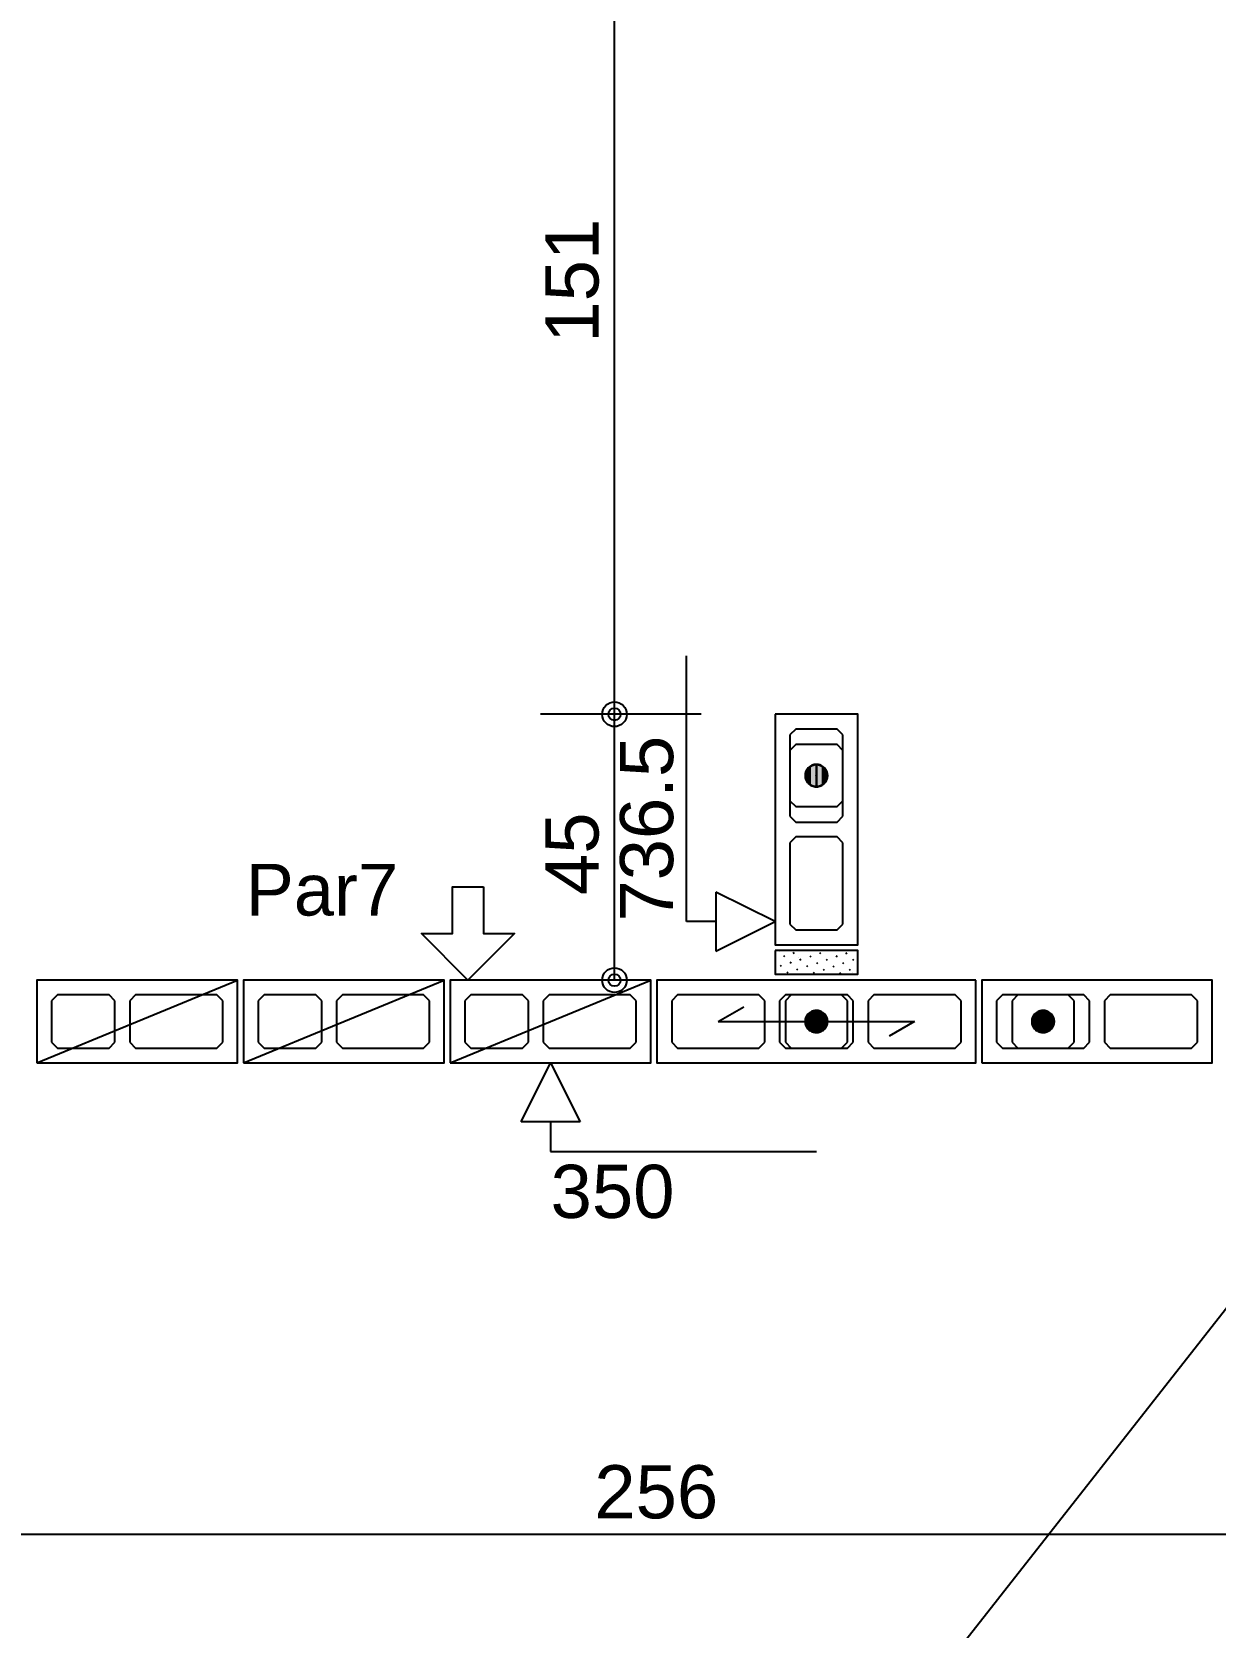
# Model space of a CAD drawing. Extents: x 0 to 119, y 0 to 84.
# Drawn here: x 35.84 to 39.85, y 58.51 to 63.91 of the extents above; entities that cross this region are included whole.
import ezdxf

# ---------------------------------------------------------------- set-up
doc = ezdxf.new("R2010")
doc.units = 0
doc.header["$MEASUREMENT"] = 0
doc.linetypes.add('ESTILO_TQS_0003', pattern=[1.5, 0.5, -0.4, 0.1, -0.5])
doc.linetypes.add('ESTILO_TQS_0005', pattern=[0.4, 0.3, -0.1])
for name, color, linetype in [('18', 6, 'CONTINUOUS'), ('20', 1, 'CONTINUOUS'), ('27', 250, 'CONTINUOUS'), ('3', 7, 'CONTINUOUS'), ('35', 255, 'CONTINUOUS')]:
    doc.layers.add(name, color=color, linetype=linetype)
doc.styles.add('TQS_ARIAL', font='arial.ttf')

msp = doc.modelspace()

# ---------------------------------------------------------------- linework, layer by layer
at = {"layer": '18', "color": 6, "linetype": 'Continuous'}
for p, q in [((38.060294, 60.898681), (38.060294, 61.798681)), ((38.360294, 60.898681), (38.160294, 60.998681)), ((38.160294, 60.998681), (38.160294, 60.798681)), ((38.160294, 60.898681), (38.060294, 60.898681)), ((38.160294, 60.798681), (38.360294, 60.898681))]:
    msp.add_line(p, q, dxfattribs=at)
at = {"layer": '20', "color": 1, "linetype": 'Continuous'}
for p, q in [((37.500294, 60.22055), (37.600294, 60.42055)), ((37.600294, 60.42055), (37.700294, 60.22055)), ((37.700294, 60.22055), (37.500294, 60.22055)), ((37.600294, 60.22055), (37.600294, 60.12055)), ((37.600294, 60.12055), (38.500294, 60.12055))]:
    msp.add_line(p, q, dxfattribs=at)
at = {"layer": '27', "color": 250, "linetype": 'ESTILO_TQS_0005'}
for points in [[(38.430294, 61.55055), (38.410294, 61.53055), (38.410294, 61.25555), (38.430294, 61.23555), (38.570294, 61.23555), (38.590294, 61.25555), (38.590294, 61.53055), (38.570294, 61.55055), (38.430294, 61.55055)], [(38.430294, 61.18555), (38.410294, 61.16555), (38.410294, 60.89055), (38.430294, 60.87055), (38.570294, 60.87055), (38.590294, 60.89055), (38.590294, 61.16555), (38.570294, 61.18555), (38.430294, 61.18555)], [(35.910294, 60.49055), (35.930294, 60.47055), (36.105294, 60.47055), (36.125294, 60.49055), (36.125294, 60.63055), (36.105294, 60.65055), (35.930294, 60.65055), (35.910294, 60.63055), (35.910294, 60.49055)], [(36.175294, 60.49055), (36.195294, 60.47055), (36.470294, 60.47055), (36.490294, 60.49055), (36.490294, 60.63055), (36.470294, 60.65055), (36.195294, 60.65055), (36.175294, 60.63055), (36.175294, 60.49055)], [(36.610294, 60.49055), (36.630294, 60.47055), (36.805294, 60.47055), (36.825294, 60.49055), (36.825294, 60.63055), (36.805294, 60.65055), (36.630294, 60.65055), (36.610294, 60.63055), (36.610294, 60.49055)], [(36.875294, 60.49055), (36.895294, 60.47055), (37.170294, 60.47055), (37.190294, 60.49055), (37.190294, 60.63055), (37.170294, 60.65055), (36.895294, 60.65055), (36.875294, 60.63055), (36.875294, 60.49055)], [(37.310294, 60.49055), (37.330294, 60.47055), (37.505294, 60.47055), (37.525294, 60.49055), (37.525294, 60.63055), (37.505294, 60.65055), (37.330294, 60.65055), (37.310294, 60.63055), (37.310294, 60.49055)], [(37.575294, 60.49055), (37.595294, 60.47055), (37.870294, 60.47055), (37.890294, 60.49055), (37.890294, 60.63055), (37.870294, 60.65055), (37.595294, 60.65055), (37.575294, 60.63055), (37.575294, 60.49055)], [(38.325294, 60.63055), (38.305294, 60.65055), (38.030294, 60.65055), (38.010294, 60.63055), (38.010294, 60.49055), (38.030294, 60.47055), (38.305294, 60.47055), (38.325294, 60.49055), (38.325294, 60.63055)], [(38.625294, 60.63055), (38.605294, 60.65055), (38.395294, 60.65055), (38.375294, 60.63055), (38.375294, 60.49055), (38.395294, 60.47055), (38.605294, 60.47055), (38.625294, 60.49055), (38.625294, 60.63055)], [(38.990294, 60.63055), (38.970294, 60.65055), (38.695294, 60.65055), (38.675294, 60.63055), (38.675294, 60.49055), (38.695294, 60.47055), (38.970294, 60.47055), (38.990294, 60.49055), (38.990294, 60.63055)], [(39.110294, 60.49055), (39.130294, 60.47055), (39.405294, 60.47055), (39.425294, 60.49055), (39.425294, 60.63055), (39.405294, 60.65055), (39.130294, 60.65055), (39.110294, 60.63055), (39.110294, 60.49055)], [(39.475294, 60.49055), (39.495294, 60.47055), (39.770294, 60.47055), (39.790294, 60.49055), (39.790294, 60.63055), (39.770294, 60.65055), (39.495294, 60.65055), (39.475294, 60.63055), (39.475294, 60.49055)]]:
    msp.add_lwpolyline(points, dxfattribs=at)
at = {"layer": '3', "color": 7, "linetype": 'Continuous'}
for p, q in [((38.430294, 61.49805), (38.410294, 61.47805)), ((38.410294, 61.47805), (38.410294, 61.30805)), ((38.570294, 61.49805), (38.430294, 61.49805)), ((38.590294, 61.47805), (38.570294, 61.49805)), ((38.590294, 61.30805), (38.590294, 61.47805)), ((38.410294, 61.30805), (38.430294, 61.28805)), ((38.570294, 61.28805), (38.590294, 61.30805)), ((38.430294, 61.28805), (38.570294, 61.28805)), ((38.360294, 60.767967), (38.360294, 60.767967)), ((38.371906, 60.80055), (38.371906, 60.80055)), ((38.376551, 60.795905), (38.376551, 60.795905)), ((38.377346, 60.750916), (38.380882, 60.74738)), ((38.388395, 60.784061), (38.39193, 60.780526)), ((38.410845, 60.761611), (38.414381, 60.758075)), ((38.4161, 60.80055), (38.4161, 60.80055)), ((38.421894, 60.794756), (38.425429, 60.791221)), ((38.438422, 60.778228), (38.438422, 60.778228)), ((38.444344, 60.772306), (38.44788, 60.76877)), ((38.460294, 60.80055), (38.460294, 60.80055)), ((38.477844, 60.783001), (38.481379, 60.779465)), ((38.500294, 60.76055), (38.50383, 60.757014)), ((38.504488, 60.80055), (38.504488, 60.80055)), ((38.510989, 60.794049), (38.514525, 60.790514)), ((38.53344, 60.771599), (38.536975, 60.768063)), ((38.548683, 60.80055), (38.548683, 60.80055)), ((38.566586, 60.782647), (38.570121, 60.779112)), ((38.589036, 60.760196), (38.592572, 60.756661)), ((38.592877, 60.80055), (38.592877, 60.80055)), ((38.599731, 60.793696), (38.603267, 60.79016)), ((38.622182, 60.771245), (38.625717, 60.767709)), ((38.637071, 60.80055), (38.637071, 60.80055)), ((35.860294, 60.42055), (36.540294, 60.70055)), ((36.560294, 60.42055), (37.240294, 60.70055)), ((37.260294, 60.42055), (37.940294, 60.70055)), ((38.360294, 60.723773), (38.360294, 60.723773)), ((38.399797, 60.728465), (38.403332, 60.724929)), ((38.433296, 60.73916), (38.436831, 60.735624)), ((38.466795, 60.749855), (38.470331, 60.746319)), ((38.489246, 60.727404), (38.492781, 60.723869)), ((38.522745, 60.738099), (38.52628, 60.734564)), ((38.555891, 60.749148), (38.559426, 60.745612)), ((38.562166, 60.742872), (38.562166, 60.742872)), ((38.578341, 60.726697), (38.581877, 60.723162)), ((38.611487, 60.737746), (38.615022, 60.73421)), ((38.624038, 60.725195), (38.624038, 60.725195)), ((38.415294, 60.65055), (38.395294, 60.63055)), ((38.585294, 60.65055), (38.415294, 60.65055)), ((38.605294, 60.63055), (38.585294, 60.65055)), ((39.182794, 60.65055), (39.162794, 60.63055)), ((39.352794, 60.65055), (39.182794, 60.65055)), ((39.372794, 60.63055), (39.352794, 60.65055)), ((38.167794, 60.56055), (38.254397, 60.61055)), ((38.395294, 60.63055), (38.395294, 60.49055)), ((38.605294, 60.49055), (38.605294, 60.63055)), ((39.162794, 60.63055), (39.162794, 60.49055)), ((39.372794, 60.49055), (39.372794, 60.63055)), ((38.167794, 60.56055), (38.832794, 60.56055)), ((38.832794, 60.56055), (38.746192, 60.51055)), ((38.395294, 60.49055), (38.415294, 60.47055)), ((38.585294, 60.47055), (38.605294, 60.49055)), ((39.162794, 60.49055), (39.182794, 60.47055)), ((39.352794, 60.47055), (39.372794, 60.49055)), ((38.415294, 60.47055), (38.585294, 60.47055)), ((39.182794, 60.47055), (39.352794, 60.47055)), ((35.440276, 53.93055), (40.540294, 60.42055))]:
    msp.add_line(p, q, dxfattribs=at)
for points in [[(38.360294, 61.60055), (38.360294, 60.82055), (38.640294, 60.82055), (38.640294, 61.60055), (38.360294, 61.60055)], [(38.500294, 61.39365), (38.500355, 61.393647), (38.500415, 61.393638), (38.500474, 61.393622), (38.500531, 61.393601), (38.500585, 61.393575), (38.500637, 61.393542), (38.500685, 61.393505), (38.500729, 61.393463), (38.500769, 61.393417), (38.500803, 61.393367), (38.500833, 61.393314), (38.500857, 61.393258), (38.500875, 61.3932), (38.500887, 61.393141), (38.500894, 61.39308), (38.500894, 61.39302), (38.500887, 61.392959), (38.500875, 61.3929), (38.500857, 61.392842), (38.500833, 61.392786), (38.500803, 61.392733), (38.500769, 61.392683), (38.500729, 61.392637), (38.500685, 61.392595), (38.500637, 61.392558), (38.500585, 61.392525), (38.500531, 61.392499), (38.500474, 61.392478), (38.500415, 61.392462), (38.500355, 61.392453), (38.500294, 61.39245), (38.500294, 61.43085), (38.49647, 61.430656), (38.492685, 61.430076), (38.488978, 61.429116), (38.485388, 61.427787), (38.48195, 61.4261), (38.4787, 61.424075), (38.475672, 61.421731), (38.472897, 61.419093), (38.470403, 61.416188), (38.468216, 61.413045), (38.466357, 61.409697), (38.464847, 61.406178), (38.463701, 61.402525), (38.46293, 61.398774), (38.462543, 61.394965), (38.462543, 61.391135), (38.46293, 61.387326), (38.463701, 61.383575), (38.464847, 61.379922), (38.466357, 61.376403), (38.468216, 61.373055), (38.470403, 61.369912), (38.472897, 61.367007), (38.475672, 61.364369), (38.4787, 61.362025), (38.48195, 61.36), (38.485388, 61.358313), (38.488978, 61.356984), (38.492685, 61.356024), (38.49647, 61.355444), (38.500294, 61.35525), (38.500294, 61.39365)], [(38.500294, 61.39245), (38.500234, 61.392453), (38.500174, 61.392462), (38.500115, 61.392478), (38.500058, 61.392499), (38.500003, 61.392525), (38.499952, 61.392558), (38.499903, 61.392595), (38.499859, 61.392637), (38.49982, 61.392683), (38.499785, 61.392733), (38.499756, 61.392786), (38.499732, 61.392842), (38.499713, 61.3929), (38.499701, 61.392959), (38.499695, 61.39302), (38.499695, 61.39308), (38.499701, 61.393141), (38.499713, 61.3932), (38.499732, 61.393258), (38.499756, 61.393314), (38.499785, 61.393367), (38.49982, 61.393417), (38.499859, 61.393463), (38.499903, 61.393505), (38.499952, 61.393542), (38.500003, 61.393575), (38.500058, 61.393601), (38.500115, 61.393622), (38.500174, 61.393638), (38.500234, 61.393647), (38.500294, 61.39365), (38.500294, 61.35525), (38.504118, 61.355444), (38.507903, 61.356024), (38.51161, 61.356984), (38.515201, 61.358313), (38.518639, 61.36), (38.521888, 61.362025), (38.524916, 61.364369), (38.527691, 61.367007), (38.530186, 61.369912), (38.532373, 61.373055), (38.534231, 61.376403), (38.535741, 61.379922), (38.536888, 61.383575), (38.537658, 61.387326), (38.538046, 61.391135), (38.538046, 61.394965), (38.537658, 61.398774), (38.536888, 61.402525), (38.535741, 61.406178), (38.534231, 61.409697), (38.532373, 61.413045), (38.530186, 61.416188), (38.527691, 61.419093), (38.524916, 61.421731), (38.521888, 61.424075), (38.518639, 61.4261), (38.515201, 61.427787), (38.51161, 61.429116), (38.507903, 61.430076), (38.504118, 61.430656), (38.500294, 61.43085), (38.500294, 61.39245)], [(37.373313, 61.016497), (37.373313, 60.858524), (37.478629, 60.858524), (37.320655, 60.70055), (37.162682, 60.858524), (37.267997, 60.858524), (37.267997, 61.016497), (37.373313, 61.016497)], [(38.360294, 60.80055), (38.360294, 60.72055), (38.640294, 60.72055), (38.640294, 60.80055), (38.360294, 60.80055)], [(35.860294, 60.42055), (36.540294, 60.42055), (36.540294, 60.70055), (35.860294, 60.70055), (35.860294, 60.42055)], [(36.560294, 60.42055), (37.240294, 60.42055), (37.240294, 60.70055), (36.560294, 60.70055), (36.560294, 60.42055)], [(37.260294, 60.42055), (37.940294, 60.42055), (37.940294, 60.70055), (37.260294, 60.70055), (37.260294, 60.42055)], [(39.040294, 60.70055), (37.960294, 60.70055), (37.960294, 60.42055), (39.040294, 60.42055), (39.040294, 60.70055)], [(39.060294, 60.42055), (39.840294, 60.42055), (39.840294, 60.70055), (39.060294, 60.70055), (39.060294, 60.42055)], [(38.500894, 60.56055), (38.500891, 60.560489), (38.500882, 60.560429), (38.500867, 60.56037), (38.500846, 60.560313), (38.500819, 60.560259), (38.500787, 60.560207), (38.50075, 60.560159), (38.500708, 60.560115), (38.500662, 60.560076), (38.500612, 60.560041), (38.500559, 60.560011), (38.500503, 60.559987), (38.500445, 60.559969), (38.500385, 60.559957), (38.500325, 60.559951), (38.500264, 60.559951), (38.500203, 60.559957), (38.500144, 60.559969), (38.500086, 60.559987), (38.50003, 60.560011), (38.499977, 60.560041), (38.499927, 60.560076), (38.499881, 60.560115), (38.499839, 60.560159), (38.499802, 60.560207), (38.49977, 60.560259), (38.499743, 60.560313), (38.499722, 60.56037), (38.499707, 60.560429), (38.499697, 60.560489), (38.499694, 60.56055), (38.538094, 60.56055), (38.5379, 60.564374), (38.537321, 60.568159), (38.536361, 60.571866), (38.535031, 60.575457), (38.533345, 60.578894), (38.531319, 60.582144), (38.528975, 60.585172), (38.526337, 60.587947), (38.523432, 60.590441), (38.520289, 60.592629), (38.516941, 60.594487), (38.513422, 60.595997), (38.509769, 60.597143), (38.506018, 60.597914), (38.502209, 60.598301), (38.49838, 60.598301), (38.49457, 60.597914), (38.49082, 60.597143), (38.487166, 60.595997), (38.483647, 60.594487), (38.480299, 60.592629), (38.477157, 60.590441), (38.474251, 60.587947), (38.471613, 60.585172), (38.469269, 60.582144), (38.467244, 60.578894), (38.465558, 60.575457), (38.464228, 60.571866), (38.463268, 60.568159), (38.462688, 60.564374), (38.462494, 60.56055), (38.500894, 60.56055)], [(39.268394, 60.56055), (39.268391, 60.560489), (39.268382, 60.560429), (39.268367, 60.56037), (39.268346, 60.560313), (39.268319, 60.560259), (39.268287, 60.560207), (39.26825, 60.560159), (39.268208, 60.560115), (39.268162, 60.560076), (39.268112, 60.560041), (39.268059, 60.560011), (39.268003, 60.559987), (39.267945, 60.559969), (39.267885, 60.559957), (39.267825, 60.559951), (39.267764, 60.559951), (39.267703, 60.559957), (39.267644, 60.559969), (39.267586, 60.559987), (39.26753, 60.560011), (39.267477, 60.560041), (39.267427, 60.560076), (39.267381, 60.560115), (39.267339, 60.560159), (39.267302, 60.560207), (39.26727, 60.560259), (39.267243, 60.560313), (39.267222, 60.56037), (39.267207, 60.560429), (39.267197, 60.560489), (39.267194, 60.56055), (39.305594, 60.56055), (39.3054, 60.564374), (39.304821, 60.568159), (39.303861, 60.571866), (39.302531, 60.575457), (39.300845, 60.578894), (39.298819, 60.582144), (39.296475, 60.585172), (39.293837, 60.587947), (39.290932, 60.590441), (39.287789, 60.592629), (39.284441, 60.594487), (39.280922, 60.595997), (39.277269, 60.597143), (39.273518, 60.597914), (39.269709, 60.598301), (39.26588, 60.598301), (39.26207, 60.597914), (39.25832, 60.597143), (39.254666, 60.595997), (39.251147, 60.594487), (39.247799, 60.592629), (39.244657, 60.590441), (39.241751, 60.587947), (39.239113, 60.585172), (39.236769, 60.582144), (39.234744, 60.578894), (39.233058, 60.575457), (39.231728, 60.571866), (39.230768, 60.568159), (39.230188, 60.564374), (39.229994, 60.56055), (39.268394, 60.56055)], [(38.499694, 60.56055), (38.499697, 60.560611), (38.499707, 60.560671), (38.499722, 60.56073), (38.499743, 60.560787), (38.49977, 60.560841), (38.499802, 60.560893), (38.499839, 60.560941), (38.499881, 60.560985), (38.499927, 60.561024), (38.499977, 60.561059), (38.50003, 60.561089), (38.500086, 60.561113), (38.500144, 60.561131), (38.500203, 60.561143), (38.500264, 60.561149), (38.500325, 60.561149), (38.500385, 60.561143), (38.500445, 60.561131), (38.500503, 60.561113), (38.500559, 60.561089), (38.500612, 60.561059), (38.500662, 60.561024), (38.500708, 60.560985), (38.50075, 60.560941), (38.500787, 60.560893), (38.500819, 60.560841), (38.500846, 60.560787), (38.500867, 60.56073), (38.500882, 60.560671), (38.500891, 60.560611), (38.500894, 60.56055), (38.462494, 60.56055), (38.462688, 60.556726), (38.463268, 60.552941), (38.464228, 60.549234), (38.465558, 60.545643), (38.467244, 60.542206), (38.469269, 60.538956), (38.471613, 60.535928), (38.474251, 60.533153), (38.477157, 60.530659), (38.480299, 60.528471), (38.483647, 60.526613), (38.487166, 60.525103), (38.49082, 60.523957), (38.49457, 60.523186), (38.49838, 60.522799), (38.502209, 60.522799), (38.506018, 60.523186), (38.509769, 60.523957), (38.513422, 60.525103), (38.516941, 60.526613), (38.520289, 60.528471), (38.523432, 60.530659), (38.526337, 60.533153), (38.528975, 60.535928), (38.531319, 60.538956), (38.533345, 60.542206), (38.535031, 60.545643), (38.536361, 60.549234), (38.537321, 60.552941), (38.5379, 60.556726), (38.538094, 60.56055), (38.499694, 60.56055)], [(39.267194, 60.56055), (39.267197, 60.560611), (39.267207, 60.560671), (39.267222, 60.56073), (39.267243, 60.560787), (39.26727, 60.560841), (39.267302, 60.560893), (39.267339, 60.560941), (39.267381, 60.560985), (39.267427, 60.561024), (39.267477, 60.561059), (39.26753, 60.561089), (39.267586, 60.561113), (39.267644, 60.561131), (39.267703, 60.561143), (39.267764, 60.561149), (39.267825, 60.561149), (39.267885, 60.561143), (39.267945, 60.561131), (39.268003, 60.561113), (39.268059, 60.561089), (39.268112, 60.561059), (39.268162, 60.561024), (39.268208, 60.560985), (39.26825, 60.560941), (39.268287, 60.560893), (39.268319, 60.560841), (39.268346, 60.560787), (39.268367, 60.56073), (39.268382, 60.560671), (39.268391, 60.560611), (39.268394, 60.56055), (39.229994, 60.56055), (39.230188, 60.556726), (39.230768, 60.552941), (39.231728, 60.549234), (39.233058, 60.545643), (39.234744, 60.542206), (39.236769, 60.538956), (39.239113, 60.535928), (39.241751, 60.533153), (39.244657, 60.530659), (39.247799, 60.528471), (39.251147, 60.526613), (39.254666, 60.525103), (39.25832, 60.523957), (39.26207, 60.523186), (39.26588, 60.522799), (39.269709, 60.522799), (39.273518, 60.523186), (39.277269, 60.523957), (39.280922, 60.525103), (39.284441, 60.526613), (39.287789, 60.528471), (39.290932, 60.530659), (39.293837, 60.533153), (39.296475, 60.535928), (39.298819, 60.538956), (39.300845, 60.542206), (39.302531, 60.545643), (39.303861, 60.549234), (39.304821, 60.552941), (39.3054, 60.556726), (39.305594, 60.56055), (39.267194, 60.56055)]]:
    msp.add_lwpolyline(points, dxfattribs=at)
for centre in [(38.500294, 61.39305), (38.500294, 60.56055), (39.267794, 60.56055)]:
    msp.add_circle(centre, 0.0372, dxfattribs=at)
for points in [[(38.462543, 61.394965), (38.462543, 61.391135), (38.46293, 61.398774)], [(38.462543, 61.391135), (38.46293, 61.387326), (38.46293, 61.398774)], [(38.46293, 61.398774), (38.46293, 61.387326), (38.463701, 61.402525)], [(38.46293, 61.387326), (38.463701, 61.383575), (38.463701, 61.402525)], [(38.463701, 61.402525), (38.463701, 61.383575), (38.464847, 61.406178)], [(38.463701, 61.383575), (38.464847, 61.379922), (38.464847, 61.406178)], [(38.464847, 61.406178), (38.464847, 61.379922), (38.466357, 61.409697)], [(38.464847, 61.379922), (38.466357, 61.376403), (38.466357, 61.409697)], [(38.466357, 61.409697), (38.466357, 61.376403), (38.468216, 61.413045)], [(38.466357, 61.376403), (38.468216, 61.373055), (38.468216, 61.413045)], [(38.468216, 61.413045), (38.468216, 61.373055), (38.470403, 61.416188)], [(38.468216, 61.373055), (38.470403, 61.369912), (38.470403, 61.416188)], [(38.470403, 61.416188), (38.470403, 61.369912), (38.472897, 61.419093)], [(38.470403, 61.369912), (38.472897, 61.367007), (38.472897, 61.419093)], [(38.472897, 61.419093), (38.472897, 61.367007), (38.475672, 61.421731)], [(38.472897, 61.367007), (38.475672, 61.364369), (38.475672, 61.421731)], [(38.475672, 61.421731), (38.475672, 61.364369), (38.4787, 61.424075)], [(38.475672, 61.364369), (38.4787, 61.362025), (38.4787, 61.424075)], [(38.4787, 61.424075), (38.4787, 61.362025), (38.48195, 61.4261)], [(38.4787, 61.362025), (38.48195, 61.36), (38.48195, 61.4261)], [(38.48195, 61.4261), (38.48195, 61.36), (38.485388, 61.427787)], [(38.48195, 61.36), (38.485388, 61.358313), (38.485388, 61.427787)], [(38.485388, 61.427787), (38.485388, 61.358313), (38.488978, 61.429116)], [(38.485388, 61.358313), (38.488978, 61.356984), (38.488978, 61.429116)], [(38.488978, 61.429116), (38.488978, 61.356984), (38.492685, 61.430076)], [(38.488978, 61.356984), (38.492685, 61.356024), (38.492685, 61.430076)], [(38.49647, 61.355444), (38.49647, 61.430656), (38.492685, 61.356024)], [(38.492685, 61.430076), (38.492685, 61.356024), (38.49647, 61.430656)], [(38.49647, 61.355444), (38.500294, 61.39365), (38.500294, 61.43085)], [(38.49647, 61.355444), (38.500294, 61.43085), (38.49647, 61.430656)], [(38.500294, 61.39245), (38.504118, 61.430656), (38.500294, 61.43085)], [(38.500294, 61.39245), (38.500294, 61.35525), (38.504118, 61.430656)], [(38.500294, 61.35525), (38.504118, 61.355444), (38.504118, 61.430656)], [(38.504118, 61.430656), (38.504118, 61.355444), (38.507903, 61.430076)], [(38.504118, 61.355444), (38.507903, 61.356024), (38.507903, 61.430076)], [(38.507903, 61.430076), (38.507903, 61.356024), (38.51161, 61.429116)], [(38.507903, 61.356024), (38.51161, 61.356984), (38.51161, 61.429116)], [(38.51161, 61.429116), (38.51161, 61.356984), (38.515201, 61.427787)], [(38.51161, 61.356984), (38.515201, 61.358313), (38.515201, 61.427787)], [(38.515201, 61.427787), (38.515201, 61.358313), (38.518639, 61.4261)], [(38.515201, 61.358313), (38.518639, 61.36), (38.518639, 61.4261)], [(38.518639, 61.4261), (38.518639, 61.36), (38.521888, 61.424075)], [(38.518639, 61.36), (38.521888, 61.362025), (38.521888, 61.424075)], [(38.521888, 61.424075), (38.521888, 61.362025), (38.524916, 61.421731)], [(38.521888, 61.362025), (38.524916, 61.364369), (38.524916, 61.421731)], [(38.524916, 61.421731), (38.524916, 61.364369), (38.527691, 61.419093)], [(38.524916, 61.364369), (38.527691, 61.367007), (38.527691, 61.419093)], [(38.527691, 61.419093), (38.527691, 61.367007), (38.530186, 61.416188)], [(38.527691, 61.367007), (38.530186, 61.369912), (38.530186, 61.416188)], [(38.530186, 61.416188), (38.530186, 61.369912), (38.532373, 61.413045)], [(38.530186, 61.369912), (38.532373, 61.373055), (38.532373, 61.413045)], [(38.532373, 61.413045), (38.532373, 61.373055), (38.534231, 61.409697)], [(38.532373, 61.373055), (38.534231, 61.376403), (38.534231, 61.409697)], [(38.534231, 61.409697), (38.534231, 61.376403), (38.535741, 61.406178)], [(38.534231, 61.376403), (38.535741, 61.379922), (38.535741, 61.406178)], [(38.535741, 61.406178), (38.535741, 61.379922), (38.536888, 61.402525)], [(38.535741, 61.379922), (38.536888, 61.383575), (38.536888, 61.402525)], [(38.536888, 61.402525), (38.536888, 61.383575), (38.537658, 61.398774)], [(38.536888, 61.383575), (38.537658, 61.387326), (38.537658, 61.398774)], [(38.537658, 61.398774), (38.537658, 61.387326), (38.538046, 61.394965)], [(38.49647, 61.355444), (38.500294, 61.35525), (38.500294, 61.39365)], [(38.499859, 61.392637), (38.500294, 61.39245), (38.49982, 61.392683)], [(38.500294, 61.39245), (38.500294, 61.39245), (38.49982, 61.392683)], [(38.49982, 61.392683), (38.500294, 61.39245), (38.49982, 61.392683)], [(38.500294, 61.39245), (38.500294, 61.39245), (38.49982, 61.392683)], [(38.49982, 61.392683), (38.500294, 61.39245), (38.49982, 61.392683)], [(38.500294, 61.39245), (38.500294, 61.39245), (38.49982, 61.392683)], [(38.499903, 61.392595), (38.500294, 61.39245), (38.499859, 61.392637)], [(38.500294, 61.39245), (38.500294, 61.39245), (38.499859, 61.392637)], [(38.499859, 61.392637), (38.500294, 61.39245), (38.499859, 61.392637)], [(38.500294, 61.39245), (38.500294, 61.39245), (38.499859, 61.392637)], [(38.499952, 61.392558), (38.500294, 61.39245), (38.499903, 61.392595)], [(38.500294, 61.39245), (38.500294, 61.39245), (38.499903, 61.392595)], [(38.500003, 61.392525), (38.500294, 61.39245), (38.499952, 61.392558)], [(38.500294, 61.39245), (38.500294, 61.39245), (38.499952, 61.392558)], [(38.500115, 61.392478), (38.500294, 61.39245), (38.500003, 61.392525)], [(38.500294, 61.39245), (38.500294, 61.39245), (38.500003, 61.392525)], [(38.500294, 61.39245), (38.500294, 61.39245), (38.500115, 61.392478)], [(38.500294, 61.39245), (38.500294, 61.39245), (38.500115, 61.392478)], [(38.500294, 61.39365), (38.500769, 61.393417), (38.500294, 61.39365)], [(38.500769, 61.393417), (38.500769, 61.393417), (38.500294, 61.39365)], [(38.500294, 61.39365), (38.500769, 61.393417), (38.500294, 61.39365)], [(38.500769, 61.393417), (38.500769, 61.393417), (38.500294, 61.39365)], [(38.500294, 61.39365), (38.500769, 61.393417), (38.500294, 61.39365)], [(38.500769, 61.393417), (38.500729, 61.393463), (38.500294, 61.39365)], [(38.500294, 61.39365), (38.500729, 61.393463), (38.500294, 61.39365)], [(38.500729, 61.393463), (38.500729, 61.393463), (38.500294, 61.39365)], [(38.500294, 61.39365), (38.500729, 61.393463), (38.500294, 61.39365)], [(38.500729, 61.393463), (38.500685, 61.393505), (38.500294, 61.39365)], [(38.500294, 61.39365), (38.500685, 61.393505), (38.500294, 61.39365)], [(38.500685, 61.393505), (38.500637, 61.393542), (38.500294, 61.39365)], [(38.500294, 61.39365), (38.500637, 61.393542), (38.500294, 61.39365)], [(38.500637, 61.393542), (38.500585, 61.393575), (38.500294, 61.39365)], [(38.500294, 61.39365), (38.500585, 61.393575), (38.500294, 61.39365)], [(38.500585, 61.393575), (38.500474, 61.393622), (38.500294, 61.39365)], [(38.500294, 61.39365), (38.500474, 61.393622), (38.500294, 61.39365)], [(38.500474, 61.393622), (38.500294, 61.39365), (38.500294, 61.39365)], [(38.500294, 61.39365), (38.500294, 61.39365), (38.500294, 61.39365)], [(38.500294, 61.39365), (38.500294, 61.39365), (38.500294, 61.39365)], [(38.500294, 61.39365), (38.500294, 61.39365), (38.500294, 61.39365)], [(38.500294, 61.39365), (38.500294, 61.39365), (38.500294, 61.39365)], [(38.500294, 61.39365), (38.500294, 61.39365), (38.500294, 61.39365)], [(38.500294, 61.39365), (38.500294, 61.39365), (38.500294, 61.39365)], [(38.500294, 61.39365), (38.500294, 61.39365), (38.500294, 61.39365)], [(38.500294, 61.39365), (38.500294, 61.39365), (38.500294, 61.39365)], [(38.500294, 61.39365), (38.500294, 61.39365), (38.500294, 61.39365)], [(38.500294, 61.39365), (38.500294, 61.39365), (38.500294, 61.39365)], [(38.500294, 61.39365), (38.500294, 61.39365), (38.500294, 61.39365)], [(38.500294, 61.39365), (38.500294, 61.39365), (38.500294, 61.39365)], [(38.500294, 61.39245), (38.500294, 61.39245), (38.500294, 61.39245)], [(38.500294, 61.39245), (38.500294, 61.39245), (38.500294, 61.39245)], [(38.500294, 61.39245), (38.500294, 61.39245), (38.500294, 61.39245)], [(38.500294, 61.39245), (38.500294, 61.39245), (38.500294, 61.39245)], [(38.500294, 61.39245), (38.500294, 61.39245), (38.500294, 61.39245)], [(38.500294, 61.39245), (38.500294, 61.39245), (38.500294, 61.39245)], [(38.500294, 61.39245), (38.500294, 61.39245), (38.500294, 61.39245)], [(38.500294, 61.39245), (38.500294, 61.39245), (38.500294, 61.39245)], [(38.500294, 61.39245), (38.500294, 61.39245), (38.500294, 61.39245)], [(38.500294, 61.39245), (38.500294, 61.39245), (38.500294, 61.39245)], [(38.500294, 61.39245), (38.500294, 61.39245), (38.500294, 61.39245)], [(38.500294, 61.39245), (38.500294, 61.39245), (38.500294, 61.39245)], [(38.537658, 61.387326), (38.538046, 61.391135), (38.538046, 61.394965)], [(38.500894, 60.56055), (38.477157, 60.590441), (38.474251, 60.587947)], [(38.500894, 60.56055), (38.480299, 60.592629), (38.477157, 60.590441)], [(38.500894, 60.56055), (38.483647, 60.594487), (38.480299, 60.592629)], [(38.500894, 60.56055), (38.487166, 60.595997), (38.483647, 60.594487)], [(38.500894, 60.56055), (38.49082, 60.597143), (38.487166, 60.595997)], [(38.500894, 60.56055), (38.49457, 60.597914), (38.49082, 60.597143)], [(38.500894, 60.56055), (38.49838, 60.598301), (38.49457, 60.597914)], [(38.500894, 60.56055), (38.502209, 60.598301), (38.49838, 60.598301)], [(38.538094, 60.56055), (38.502209, 60.598301), (38.500894, 60.56055)], [(38.538094, 60.56055), (38.506018, 60.597914), (38.502209, 60.598301)], [(38.538094, 60.56055), (38.509769, 60.597143), (38.506018, 60.597914)], [(38.538094, 60.56055), (38.513422, 60.595997), (38.509769, 60.597143)], [(38.538094, 60.56055), (38.516941, 60.594487), (38.513422, 60.595997)], [(38.538094, 60.56055), (38.520289, 60.592629), (38.516941, 60.594487)], [(38.538094, 60.56055), (38.523432, 60.590441), (38.520289, 60.592629)], [(38.538094, 60.56055), (38.526337, 60.587947), (38.523432, 60.590441)], [(39.268394, 60.56055), (39.244657, 60.590441), (39.241751, 60.587947)], [(39.268394, 60.56055), (39.247799, 60.592629), (39.244657, 60.590441)], [(39.268394, 60.56055), (39.251147, 60.594487), (39.247799, 60.592629)], [(39.268394, 60.56055), (39.254666, 60.595997), (39.251147, 60.594487)], [(39.268394, 60.56055), (39.25832, 60.597143), (39.254666, 60.595997)], [(39.268394, 60.56055), (39.26207, 60.597914), (39.25832, 60.597143)], [(39.268394, 60.56055), (39.26588, 60.598301), (39.26207, 60.597914)], [(39.268394, 60.56055), (39.269709, 60.598301), (39.26588, 60.598301)], [(39.305594, 60.56055), (39.269709, 60.598301), (39.268394, 60.56055)], [(39.305594, 60.56055), (39.273518, 60.597914), (39.269709, 60.598301)], [(39.305594, 60.56055), (39.277269, 60.597143), (39.273518, 60.597914)], [(39.305594, 60.56055), (39.280922, 60.595997), (39.277269, 60.597143)], [(39.305594, 60.56055), (39.284441, 60.594487), (39.280922, 60.595997)], [(39.305594, 60.56055), (39.287789, 60.592629), (39.284441, 60.594487)], [(39.305594, 60.56055), (39.290932, 60.590441), (39.287789, 60.592629)], [(39.305594, 60.56055), (39.293837, 60.587947), (39.290932, 60.590441)], [(38.500894, 60.56055), (38.462688, 60.564374), (38.462494, 60.56055)], [(38.499694, 60.56055), (38.462494, 60.56055), (38.462688, 60.556726)], [(38.500894, 60.56055), (38.463268, 60.568159), (38.462688, 60.564374)], [(38.499694, 60.56055), (38.462688, 60.556726), (38.463268, 60.552941)], [(38.500894, 60.56055), (38.464228, 60.571866), (38.463268, 60.568159)], [(38.499694, 60.56055), (38.463268, 60.552941), (38.464228, 60.549234)], [(38.500894, 60.56055), (38.465558, 60.575457), (38.464228, 60.571866)], [(38.499694, 60.56055), (38.464228, 60.549234), (38.465558, 60.545643)], [(38.500894, 60.56055), (38.467244, 60.578894), (38.465558, 60.575457)], [(38.499694, 60.56055), (38.465558, 60.545643), (38.467244, 60.542206)], [(38.500894, 60.56055), (38.469269, 60.582144), (38.467244, 60.578894)], [(38.499694, 60.56055), (38.467244, 60.542206), (38.469269, 60.538956)], [(38.500894, 60.56055), (38.471613, 60.585172), (38.469269, 60.582144)], [(38.499694, 60.56055), (38.469269, 60.538956), (38.471613, 60.535928)], [(38.500894, 60.56055), (38.474251, 60.587947), (38.471613, 60.585172)], [(38.499694, 60.56055), (38.471613, 60.535928), (38.474251, 60.533153)], [(38.499694, 60.56055), (38.474251, 60.533153), (38.477157, 60.530659)], [(38.499694, 60.56055), (38.477157, 60.530659), (38.480299, 60.528471)], [(38.499694, 60.56055), (38.480299, 60.528471), (38.483647, 60.526613)], [(38.499694, 60.56055), (38.483647, 60.526613), (38.487166, 60.525103)], [(38.499694, 60.56055), (38.487166, 60.525103), (38.49082, 60.523957)], [(38.499694, 60.56055), (38.49082, 60.523957), (38.49457, 60.523186)], [(38.499694, 60.56055), (38.49457, 60.523186), (38.49838, 60.522799)], [(38.499694, 60.56055), (38.49838, 60.522799), (38.502209, 60.522799)], [(38.499927, 60.561024), (38.499722, 60.56073), (38.499694, 60.56055)], [(38.499927, 60.561024), (38.499694, 60.56055), (38.499694, 60.56055)], [(38.499927, 60.561024), (38.499694, 60.56055), (38.499694, 60.56055)], [(38.499927, 60.561024), (38.499694, 60.56055), (38.499694, 60.56055)], [(38.499927, 60.561024), (38.499694, 60.56055), (38.499694, 60.56055)], [(38.499927, 60.561024), (38.499694, 60.56055), (38.499694, 60.56055)], [(38.499927, 60.561024), (38.499694, 60.56055), (38.499694, 60.56055)], [(38.499927, 60.561024), (38.499694, 60.56055), (38.499694, 60.56055)], [(38.499927, 60.561024), (38.499694, 60.56055), (38.499694, 60.56055)], [(38.499927, 60.561024), (38.499694, 60.56055), (38.499694, 60.56055)], [(38.499927, 60.561024), (38.499694, 60.56055), (38.499694, 60.56055)], [(38.499927, 60.561024), (38.499694, 60.56055), (38.499694, 60.56055)], [(38.499927, 60.561024), (38.499694, 60.56055), (38.499694, 60.56055)], [(38.499927, 60.561024), (38.499694, 60.56055), (38.499694, 60.56055)], [(38.499927, 60.561024), (38.499694, 60.56055), (38.499694, 60.56055)], [(38.499927, 60.561024), (38.499694, 60.56055), (38.499694, 60.56055)], [(38.499927, 60.561024), (38.499694, 60.56055), (38.499694, 60.56055)], [(38.499927, 60.561024), (38.499694, 60.56055), (38.499694, 60.56055)], [(38.499927, 60.561024), (38.499694, 60.56055), (38.499694, 60.56055)], [(38.499927, 60.561024), (38.499694, 60.56055), (38.499694, 60.56055)], [(38.499927, 60.561024), (38.499694, 60.56055), (38.499694, 60.56055)], [(38.499927, 60.561024), (38.499694, 60.56055), (38.499694, 60.56055)], [(38.499927, 60.561024), (38.499694, 60.56055), (38.499694, 60.56055)], [(38.499694, 60.56055), (38.502209, 60.522799), (38.538094, 60.56055)], [(38.499927, 60.561024), (38.49977, 60.560841), (38.499722, 60.56073)], [(38.499927, 60.561024), (38.499802, 60.560893), (38.49977, 60.560841)], [(38.499927, 60.561024), (38.499839, 60.560941), (38.499802, 60.560893)], [(38.499927, 60.561024), (38.499881, 60.560985), (38.499839, 60.560941)], [(38.499927, 60.561024), (38.499927, 60.561024), (38.499881, 60.560985)], [(38.499927, 60.561024), (38.499881, 60.560985), (38.499881, 60.560985)], [(38.499927, 60.561024), (38.499927, 60.561024), (38.499927, 60.561024)], [(38.500894, 60.56055), (38.500662, 60.560076), (38.500662, 60.560076)], [(38.500894, 60.56055), (38.500662, 60.560076), (38.500662, 60.560076)], [(38.500894, 60.56055), (38.500662, 60.560076), (38.500708, 60.560115)], [(38.500894, 60.56055), (38.500708, 60.560115), (38.500708, 60.560115)], [(38.500894, 60.56055), (38.500708, 60.560115), (38.50075, 60.560159)], [(38.500894, 60.56055), (38.50075, 60.560159), (38.500787, 60.560207)], [(38.500894, 60.56055), (38.500787, 60.560207), (38.500819, 60.560259)], [(38.500894, 60.56055), (38.500819, 60.560259), (38.500867, 60.56037)], [(38.500894, 60.56055), (38.500867, 60.56037), (38.500894, 60.56055)], [(38.500894, 60.56055), (38.500894, 60.56055), (38.500894, 60.56055)], [(38.500894, 60.56055), (38.500894, 60.56055), (38.500894, 60.56055)], [(38.500894, 60.56055), (38.500894, 60.56055), (38.500894, 60.56055)], [(38.500894, 60.56055), (38.500894, 60.56055), (38.500894, 60.56055)], [(38.500894, 60.56055), (38.500894, 60.56055), (38.500894, 60.56055)], [(38.500894, 60.56055), (38.500894, 60.56055), (38.500894, 60.56055)], [(38.500894, 60.56055), (38.500894, 60.56055), (38.500894, 60.56055)], [(38.500894, 60.56055), (38.500894, 60.56055), (38.500894, 60.56055)], [(38.500894, 60.56055), (38.500894, 60.56055), (38.500894, 60.56055)], [(38.500894, 60.56055), (38.500894, 60.56055), (38.500894, 60.56055)], [(38.500894, 60.56055), (38.500894, 60.56055), (38.500894, 60.56055)], [(38.500894, 60.56055), (38.500894, 60.56055), (38.500894, 60.56055)], [(38.500894, 60.56055), (38.500894, 60.56055), (38.500894, 60.56055)], [(38.500894, 60.56055), (38.500894, 60.56055), (38.500894, 60.56055)], [(38.500894, 60.56055), (38.500894, 60.56055), (38.500894, 60.56055)], [(38.500894, 60.56055), (38.500894, 60.56055), (38.500894, 60.56055)], [(38.500894, 60.56055), (38.500894, 60.56055), (38.500894, 60.56055)], [(38.500894, 60.56055), (38.500894, 60.56055), (38.500894, 60.56055)], [(38.500894, 60.56055), (38.500894, 60.56055), (38.500894, 60.56055)], [(38.500894, 60.56055), (38.500894, 60.56055), (38.500894, 60.56055)], [(38.500894, 60.56055), (38.500894, 60.56055), (38.500894, 60.56055)], [(38.538094, 60.56055), (38.502209, 60.522799), (38.506018, 60.523186)], [(38.538094, 60.56055), (38.506018, 60.523186), (38.509769, 60.523957)], [(38.538094, 60.56055), (38.509769, 60.523957), (38.513422, 60.525103)], [(38.538094, 60.56055), (38.513422, 60.525103), (38.516941, 60.526613)], [(38.538094, 60.56055), (38.516941, 60.526613), (38.520289, 60.528471)], [(38.538094, 60.56055), (38.520289, 60.528471), (38.523432, 60.530659)], [(38.538094, 60.56055), (38.523432, 60.530659), (38.526337, 60.533153)], [(38.538094, 60.56055), (38.528975, 60.585172), (38.526337, 60.587947)], [(38.538094, 60.56055), (38.526337, 60.533153), (38.528975, 60.535928)], [(38.538094, 60.56055), (38.531319, 60.582144), (38.528975, 60.585172)], [(38.538094, 60.56055), (38.528975, 60.535928), (38.531319, 60.538956)], [(38.538094, 60.56055), (38.533345, 60.578894), (38.531319, 60.582144)], [(38.538094, 60.56055), (38.531319, 60.538956), (38.533345, 60.542206)], [(38.538094, 60.56055), (38.535031, 60.575457), (38.533345, 60.578894)], [(38.538094, 60.56055), (38.533345, 60.542206), (38.535031, 60.545643)], [(38.538094, 60.56055), (38.536361, 60.571866), (38.535031, 60.575457)], [(38.538094, 60.56055), (38.535031, 60.545643), (38.536361, 60.549234)], [(38.538094, 60.56055), (38.537321, 60.568159), (38.536361, 60.571866)], [(38.538094, 60.56055), (38.536361, 60.549234), (38.537321, 60.552941)], [(38.538094, 60.56055), (38.5379, 60.564374), (38.537321, 60.568159)], [(38.538094, 60.56055), (38.537321, 60.552941), (38.5379, 60.556726)], [(39.268394, 60.56055), (39.230188, 60.564374), (39.229994, 60.56055)], [(39.267194, 60.56055), (39.229994, 60.56055), (39.230188, 60.556726)], [(39.268394, 60.56055), (39.230768, 60.568159), (39.230188, 60.564374)], [(39.267194, 60.56055), (39.230188, 60.556726), (39.230768, 60.552941)], [(39.268394, 60.56055), (39.231728, 60.571866), (39.230768, 60.568159)], [(39.267194, 60.56055), (39.230768, 60.552941), (39.231728, 60.549234)], [(39.268394, 60.56055), (39.233058, 60.575457), (39.231728, 60.571866)], [(39.267194, 60.56055), (39.231728, 60.549234), (39.233058, 60.545643)], [(39.268394, 60.56055), (39.234744, 60.578894), (39.233058, 60.575457)], [(39.267194, 60.56055), (39.233058, 60.545643), (39.234744, 60.542206)], [(39.268394, 60.56055), (39.236769, 60.582144), (39.234744, 60.578894)], [(39.267194, 60.56055), (39.234744, 60.542206), (39.236769, 60.538956)], [(39.268394, 60.56055), (39.239113, 60.585172), (39.236769, 60.582144)], [(39.267194, 60.56055), (39.236769, 60.538956), (39.239113, 60.535928)], [(39.268394, 60.56055), (39.241751, 60.587947), (39.239113, 60.585172)], [(39.267194, 60.56055), (39.239113, 60.535928), (39.241751, 60.533153)], [(39.267194, 60.56055), (39.241751, 60.533153), (39.244657, 60.530659)], [(39.267194, 60.56055), (39.244657, 60.530659), (39.247799, 60.528471)], [(39.267194, 60.56055), (39.247799, 60.528471), (39.251147, 60.526613)], [(39.267194, 60.56055), (39.251147, 60.526613), (39.254666, 60.525103)], [(39.267194, 60.56055), (39.254666, 60.525103), (39.25832, 60.523957)], [(39.267194, 60.56055), (39.25832, 60.523957), (39.26207, 60.523186)], [(39.267194, 60.56055), (39.26207, 60.523186), (39.26588, 60.522799)], [(39.267194, 60.56055), (39.26588, 60.522799), (39.269709, 60.522799)], [(39.267427, 60.561024), (39.267222, 60.56073), (39.267194, 60.56055)], [(39.267427, 60.561024), (39.267194, 60.56055), (39.267194, 60.56055)], [(39.267427, 60.561024), (39.267194, 60.56055), (39.267194, 60.56055)], [(39.267427, 60.561024), (39.267194, 60.56055), (39.267194, 60.56055)], [(39.267427, 60.561024), (39.267194, 60.56055), (39.267194, 60.56055)], [(39.267427, 60.561024), (39.267194, 60.56055), (39.267194, 60.56055)], [(39.267427, 60.561024), (39.267194, 60.56055), (39.267194, 60.56055)], [(39.267427, 60.561024), (39.267194, 60.56055), (39.267194, 60.56055)], [(39.267427, 60.561024), (39.267194, 60.56055), (39.267194, 60.56055)], [(39.267427, 60.561024), (39.267194, 60.56055), (39.267194, 60.56055)], [(39.267427, 60.561024), (39.267194, 60.56055), (39.267194, 60.56055)], [(39.267427, 60.561024), (39.267194, 60.56055), (39.267194, 60.56055)], [(39.267427, 60.561024), (39.267194, 60.56055), (39.267194, 60.56055)], [(39.267427, 60.561024), (39.267194, 60.56055), (39.267194, 60.56055)], [(39.267427, 60.561024), (39.267194, 60.56055), (39.267194, 60.56055)], [(39.267427, 60.561024), (39.267194, 60.56055), (39.267194, 60.56055)], [(39.267427, 60.561024), (39.267194, 60.56055), (39.267194, 60.56055)], [(39.267427, 60.561024), (39.267194, 60.56055), (39.267194, 60.56055)], [(39.267427, 60.561024), (39.267194, 60.56055), (39.267194, 60.56055)], [(39.267427, 60.561024), (39.267194, 60.56055), (39.267194, 60.56055)], [(39.267427, 60.561024), (39.267194, 60.56055), (39.267194, 60.56055)], [(39.267427, 60.561024), (39.267194, 60.56055), (39.267194, 60.56055)], [(39.267427, 60.561024), (39.267194, 60.56055), (39.267194, 60.56055)], [(39.267194, 60.56055), (39.269709, 60.522799), (39.305594, 60.56055)], [(39.267427, 60.561024), (39.26727, 60.560841), (39.267222, 60.56073)], [(39.267427, 60.561024), (39.267302, 60.560893), (39.26727, 60.560841)], [(39.267427, 60.561024), (39.267339, 60.560941), (39.267302, 60.560893)], [(39.267427, 60.561024), (39.267381, 60.560985), (39.267339, 60.560941)], [(39.267427, 60.561024), (39.267427, 60.561024), (39.267381, 60.560985)], [(39.267427, 60.561024), (39.267381, 60.560985), (39.267381, 60.560985)], [(39.267427, 60.561024), (39.267427, 60.561024), (39.267427, 60.561024)], [(39.268394, 60.56055), (39.268162, 60.560076), (39.268162, 60.560076)], [(39.268394, 60.56055), (39.268162, 60.560076), (39.268162, 60.560076)], [(39.268394, 60.56055), (39.268162, 60.560076), (39.268208, 60.560115)], [(39.268394, 60.56055), (39.268208, 60.560115), (39.268208, 60.560115)], [(39.268394, 60.56055), (39.268208, 60.560115), (39.26825, 60.560159)], [(39.268394, 60.56055), (39.26825, 60.560159), (39.268287, 60.560207)], [(39.268394, 60.56055), (39.268287, 60.560207), (39.268319, 60.560259)], [(39.268394, 60.56055), (39.268319, 60.560259), (39.268367, 60.56037)], [(39.268394, 60.56055), (39.268367, 60.56037), (39.268394, 60.56055)], [(39.268394, 60.56055), (39.268394, 60.56055), (39.268394, 60.56055)], [(39.268394, 60.56055), (39.268394, 60.56055), (39.268394, 60.56055)], [(39.268394, 60.56055), (39.268394, 60.56055), (39.268394, 60.56055)], [(39.268394, 60.56055), (39.268394, 60.56055), (39.268394, 60.56055)], [(39.268394, 60.56055), (39.268394, 60.56055), (39.268394, 60.56055)], [(39.268394, 60.56055), (39.268394, 60.56055), (39.268394, 60.56055)], [(39.268394, 60.56055), (39.268394, 60.56055), (39.268394, 60.56055)], [(39.268394, 60.56055), (39.268394, 60.56055), (39.268394, 60.56055)], [(39.268394, 60.56055), (39.268394, 60.56055), (39.268394, 60.56055)], [(39.268394, 60.56055), (39.268394, 60.56055), (39.268394, 60.56055)], [(39.268394, 60.56055), (39.268394, 60.56055), (39.268394, 60.56055)], [(39.268394, 60.56055), (39.268394, 60.56055), (39.268394, 60.56055)], [(39.268394, 60.56055), (39.268394, 60.56055), (39.268394, 60.56055)], [(39.268394, 60.56055), (39.268394, 60.56055), (39.268394, 60.56055)], [(39.268394, 60.56055), (39.268394, 60.56055), (39.268394, 60.56055)], [(39.268394, 60.56055), (39.268394, 60.56055), (39.268394, 60.56055)], [(39.268394, 60.56055), (39.268394, 60.56055), (39.268394, 60.56055)], [(39.268394, 60.56055), (39.268394, 60.56055), (39.268394, 60.56055)], [(39.268394, 60.56055), (39.268394, 60.56055), (39.268394, 60.56055)], [(39.268394, 60.56055), (39.268394, 60.56055), (39.268394, 60.56055)], [(39.268394, 60.56055), (39.268394, 60.56055), (39.268394, 60.56055)], [(39.305594, 60.56055), (39.269709, 60.522799), (39.273518, 60.523186)], [(39.305594, 60.56055), (39.273518, 60.523186), (39.277269, 60.523957)], [(39.305594, 60.56055), (39.277269, 60.523957), (39.280922, 60.525103)], [(39.305594, 60.56055), (39.280922, 60.525103), (39.284441, 60.526613)], [(39.305594, 60.56055), (39.284441, 60.526613), (39.287789, 60.528471)], [(39.305594, 60.56055), (39.287789, 60.528471), (39.290932, 60.530659)], [(39.305594, 60.56055), (39.290932, 60.530659), (39.293837, 60.533153)], [(39.305594, 60.56055), (39.296475, 60.585172), (39.293837, 60.587947)], [(39.305594, 60.56055), (39.293837, 60.533153), (39.296475, 60.535928)], [(39.305594, 60.56055), (39.298819, 60.582144), (39.296475, 60.585172)], [(39.305594, 60.56055), (39.296475, 60.535928), (39.298819, 60.538956)], [(39.305594, 60.56055), (39.300845, 60.578894), (39.298819, 60.582144)], [(39.305594, 60.56055), (39.298819, 60.538956), (39.300845, 60.542206)], [(39.305594, 60.56055), (39.302531, 60.575457), (39.300845, 60.578894)], [(39.305594, 60.56055), (39.300845, 60.542206), (39.302531, 60.545643)], [(39.305594, 60.56055), (39.303861, 60.571866), (39.302531, 60.575457)], [(39.305594, 60.56055), (39.302531, 60.545643), (39.303861, 60.549234)], [(39.305594, 60.56055), (39.304821, 60.568159), (39.303861, 60.571866)], [(39.305594, 60.56055), (39.303861, 60.549234), (39.304821, 60.552941)], [(39.305594, 60.56055), (39.3054, 60.564374), (39.304821, 60.568159)], [(39.305594, 60.56055), (39.304821, 60.552941), (39.3054, 60.556726)]]:
    msp.add_solid(points, dxfattribs=at)
at = {"layer": '35', "color": 255, "linetype": 'Continuous'}
for p, q in [((37.816706, 61.60055), (37.816706, 64.620548)), ((38.110294, 61.60055), (37.566706, 61.60055)), ((38.110294, 61.60055), (37.566706, 61.60055)), ((37.816706, 60.70055), (37.816706, 61.60055)), ((38.360294, 61.60055), (38.360294, 61.60055)), ((38.360294, 61.60055), (38.360294, 61.60055)), ((37.926006, 60.70055), (37.566706, 60.70055)), ((38.176006, 60.70055), (38.176006, 60.70055)), ((35.440294, 58.824578), (40.560294, 58.824578))]:
    msp.add_line(p, q, dxfattribs=at)
for centre, radius in [((37.816706, 61.60055), 0.041625), ((37.816706, 61.60055), 0.041625), ((37.816706, 61.60055), 0.02075), ((37.816706, 61.60055), 0.02075), ((37.816706, 60.70055), 0.041625), ((37.816706, 60.70055), 0.02075)]:
    msp.add_circle(centre, radius, dxfattribs=at)

# ---------------------------------------------------------------- texts
at = {"layer": '18', "color": 6, "linetype": 'ESTILO_TQS_0003', "style": 'TQS_ARIAL'}
msp.add_text('736.5', height=0.18, rotation=90, dxfattribs=at).set_placement((38.015294, 60.898681))
at = {"layer": '20', "color": 1, "linetype": 'ESTILO_TQS_0003', "style": 'TQS_ARIAL'}
msp.add_text('350', height=0.18, dxfattribs=at).set_placement((37.600294, 59.89555))
at = {"layer": '3', "color": 7, "linetype": 'Continuous', "style": 'TQS_ARIAL'}
msp.add_text('Par7', height=0.175, dxfattribs=at).set_placement((36.567793, 60.9193))
at = {"layer": '35', "color": 255, "linetype": 'Continuous', "style": 'TQS_ARIAL'}
for s, p in [('151', (37.762706, 62.858549)), ('45', (37.762706, 60.98855))]:
    msp.add_text(s, height=0.18, rotation=90, dxfattribs=at).set_placement(p)
msp.add_text('256', height=0.18, dxfattribs=at).set_placement((37.748294, 58.878578))

doc.saveas('drawing.dxf')
